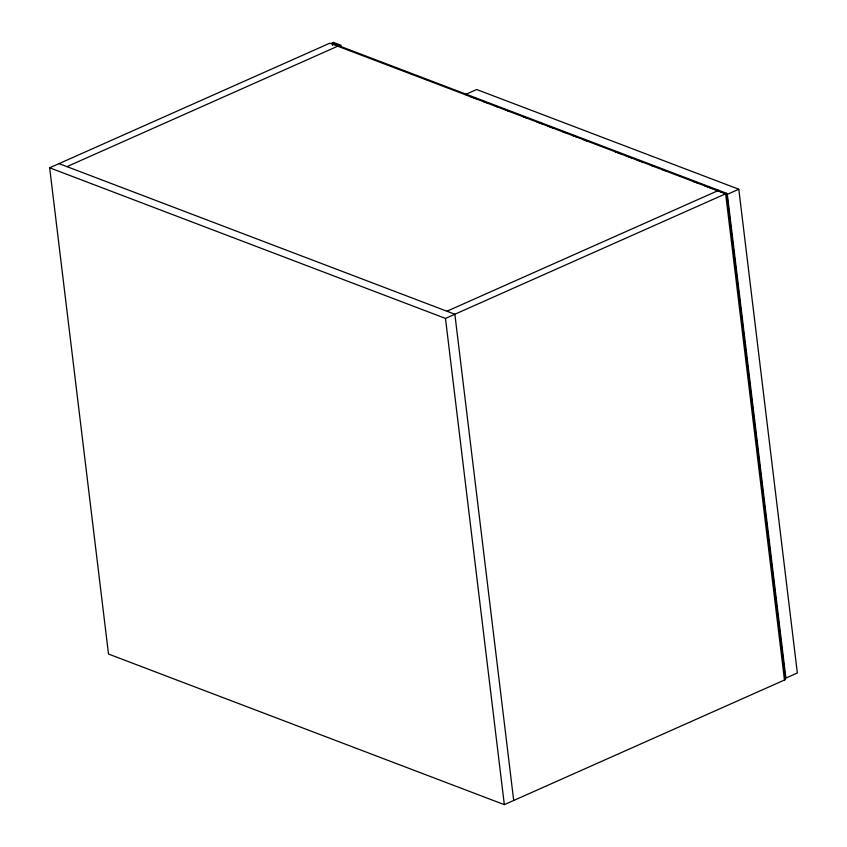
<?xml version="1.0" encoding="UTF-8"?>
<svg xmlns="http://www.w3.org/2000/svg" width="847" height="847" viewBox="0 0 847 847"><rect width="100%" height="100%" fill="white"/><g stroke="black" fill="none" stroke-linecap="round" stroke-linejoin="round"><path stroke-width="1.27" d="M66.945 166.647L338.768 45.727L726.673 193.328L785.518 679.559L504.325 804.65L108.501 654.032L49.655 167.801L329.811 43.176L725.635 193.783L784.47 680.025M332.246 42.816L333.295 42.35L341.203 45.367L340.166 45.823L332.246 42.816L332.564 45.431M465.225 94.599L476.681 89.507L738.796 189.241L797.345 672.984L785.889 678.076L727.34 194.334L738.796 189.241M446.941 311.23L718.754 190.31M49.655 167.801L445.48 318.419L726.673 193.328M470.17 96.484L476.353 98.834M483.764 101.661L487.48 103.069M494.892 105.886L498.608 107.304M506.019 110.121L509.735 111.539M523.33 116.706L527.046 118.125M536.934 121.883L543.118 124.234M548.062 126.118L554.245 128.469M561.667 131.296L565.373 132.704M572.794 135.531L576.5 136.939M583.922 139.766L587.627 141.174M614.827 151.528L621.01 153.879M625.954 155.763L632.137 158.114M637.082 159.998L643.265 162.349M650.687 165.165L654.392 166.584M661.814 169.4L665.52 170.819M692.73 181.163L698.902 183.513M703.857 185.398L712.507 188.69M714.984 189.633L723.634 192.925M59.036 163.63L454.86 314.248L513.695 800.479M445.48 318.419L504.325 804.65"/></g></svg>
